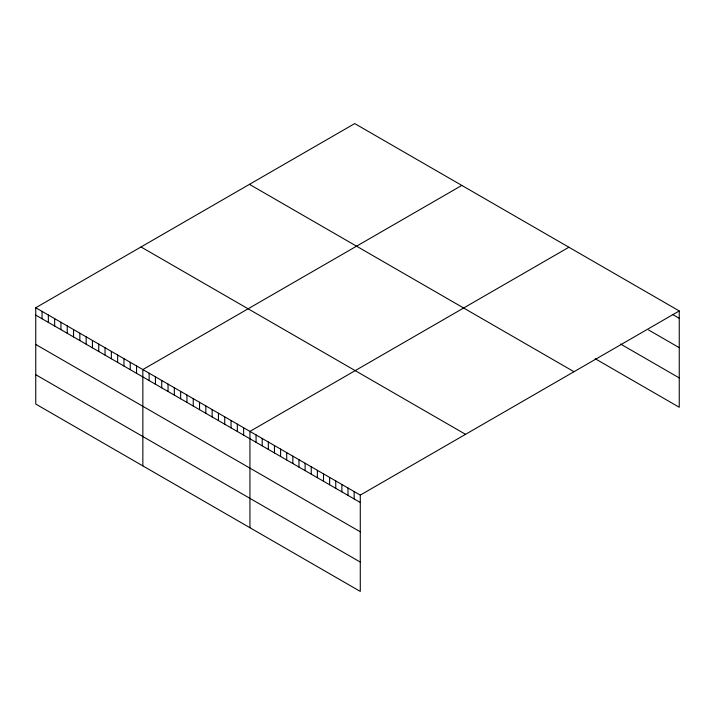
<?xml version="1.0" encoding="UTF-8"?>
<svg xmlns="http://www.w3.org/2000/svg" width="715" height="715" viewBox="0 0 715 715"><rect width="100%" height="100%" fill="white"/><g stroke="black" fill="none" stroke-linecap="round" stroke-linejoin="round"><path stroke-width="1.07" d="M35.75 307.736L360.28 495.102L360.28 591.421L35.75 404.055L35.75 307.736L354.72 123.579L679.25 310.945L679.25 407.264L595.184 358.724M461.819 185.408L142.848 369.566L142.848 465.885M568.908 247.238L249.937 431.395L249.937 527.715M360.28 495.102L679.25 310.945M673.119 314.779L679.25 318.318M648.603 329.973L679.25 347.669M620.575 344.04L679.25 377.913M249.464 184.354L573.993 371.72M141.007 246.961L465.537 434.327M35.75 315.109L360.28 502.475M35.75 344.46L360.28 531.826M35.75 374.705L360.28 562.07M354.148 491.562L354.148 498.936M348.017 488.023L348.017 495.397M341.886 484.484L341.886 491.857M335.755 480.945L335.755 488.318M329.624 477.406L329.624 484.779M323.502 473.866L323.502 481.24M317.371 470.327L317.371 477.7M311.24 466.788L311.24 474.161M305.108 463.249L305.108 470.622M298.977 459.709L298.977 467.083M292.846 456.17L292.846 463.543M286.715 452.631L286.715 460.004M280.584 449.092L280.584 456.465M274.462 445.552L274.462 452.926M268.331 442.013L268.331 449.386M262.199 438.474L262.199 445.847M256.068 434.935L256.068 442.308M243.636 427.758L243.636 435.131M237.335 424.12L237.335 431.494M231.043 420.483L231.043 427.856M224.742 416.845L224.742 424.218M218.441 413.207L218.441 420.581M212.141 409.579L212.141 416.943M205.84 405.941L205.84 413.306M199.539 402.304L199.539 409.668M193.238 398.666L193.238 406.031M186.946 395.029L186.946 402.393M180.645 391.391L180.645 398.764M174.344 387.753L174.344 395.127M168.043 384.116L168.043 391.489M161.742 380.478L161.742 387.852M155.441 376.841L155.441 384.214M149.14 373.203L149.14 380.577M136.547 365.928L136.547 373.302M130.246 362.291L130.246 369.664M123.945 358.653L123.945 366.026M117.644 355.015L117.644 362.389M111.343 351.378L111.343 358.751M105.042 347.74L105.042 355.114M98.75 344.112L98.75 351.476M92.45 340.474L92.45 347.839M86.149 336.837L86.149 344.201M79.848 333.199L79.848 340.563M73.547 329.561L73.547 336.926M67.246 325.924L67.246 333.297M60.945 322.286L60.945 329.66M54.653 318.649L54.653 326.022M48.352 315.011L48.352 322.385M42.051 311.374L42.051 318.747"/></g></svg>
